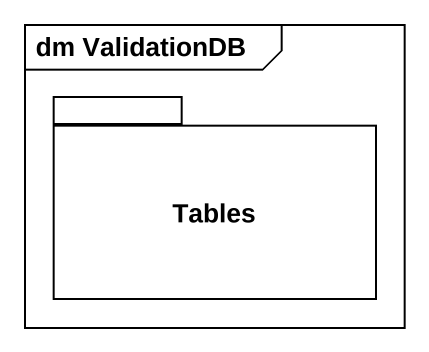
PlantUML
@startuml
mainframe dm ValidationDB
package Tables {
}
@enduml
